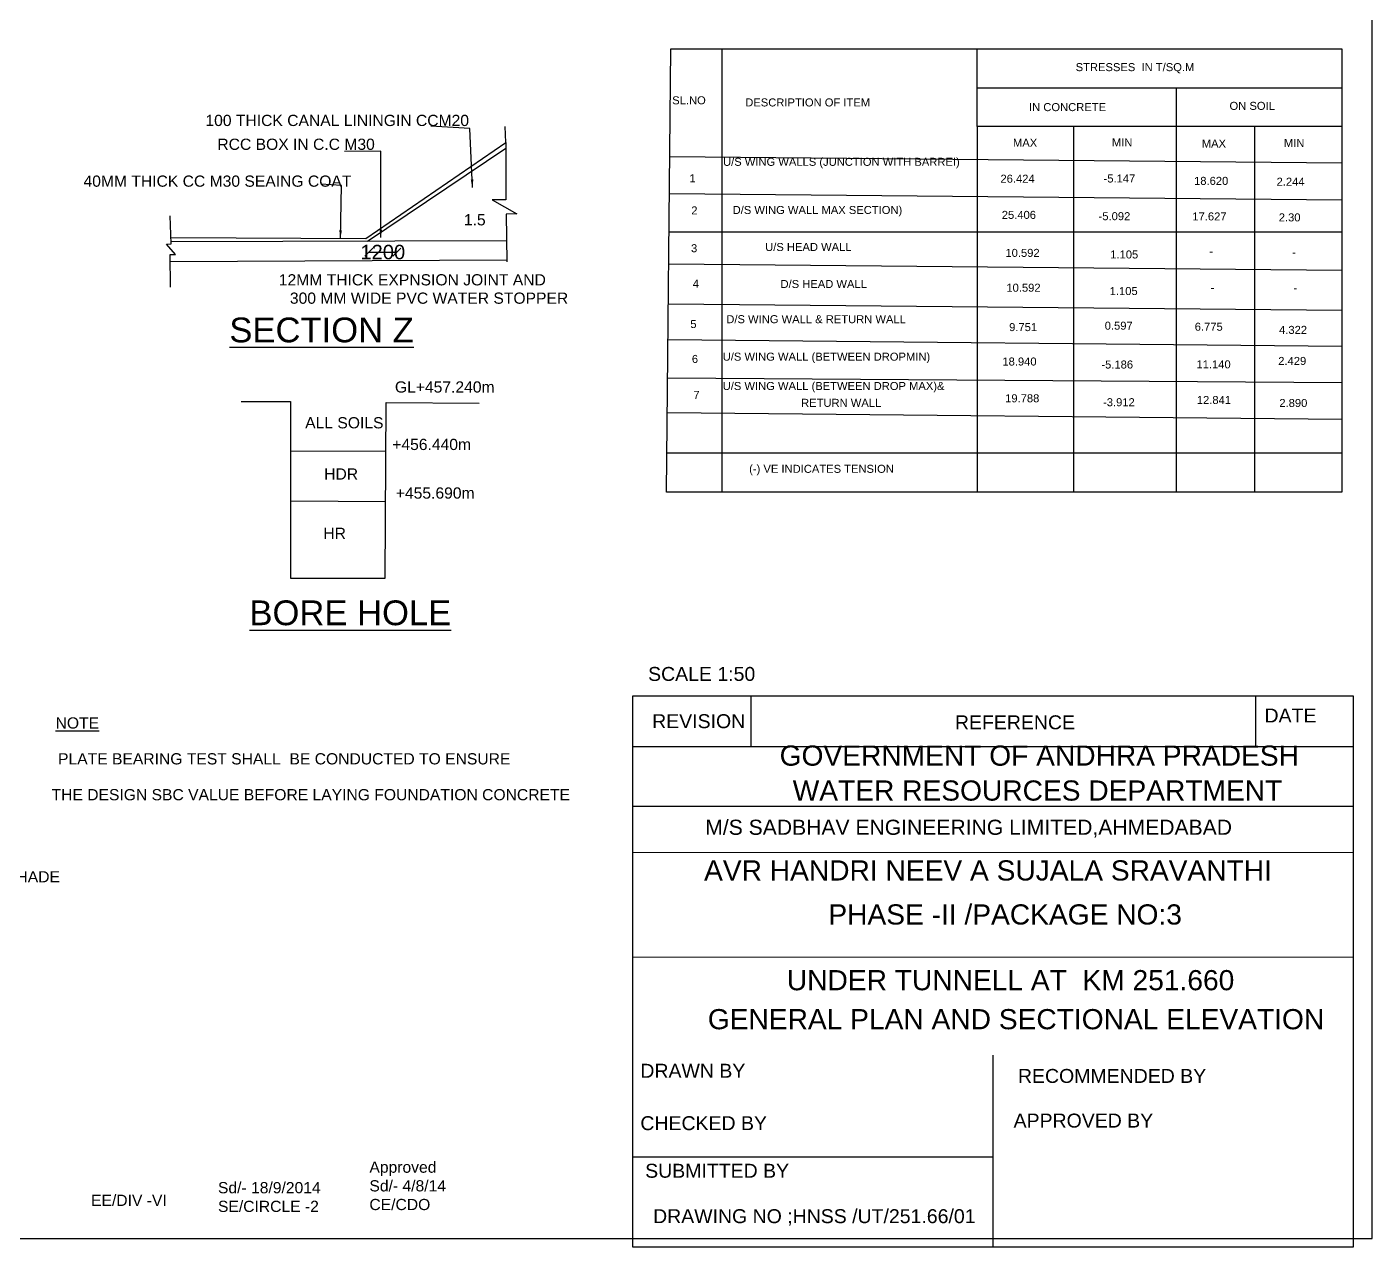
# Model space of a CAD drawing. Header units: millimetres. Extents: x 5124 to 2838143, y 2311 to 44878518.
# Drawn here: x 2796131 to 2838143, y 44790843 to 44828936 of the extents above; entities that cross this region are included whole.
import ezdxf

# ---------------------------------------------------------------- set-up
doc = ezdxf.new("R2010")
doc.units = ezdxf.units.MM
doc.header["$MEASUREMENT"] = 0
for name, color, linetype in [('DIMENSION', 7, 'Continuous'), ('DRAWING', 7, 'Continuous'), ('TEXT', 7, 'Continuous')]:
    doc.layers.add(name, color=color, linetype=linetype)
doc.styles.get("Standard").update_dxf_attribs({"font": 'arial.ttf', "height": 450})
doc.dimstyles.get("Standard").update_dxf_attribs({"dimtxt": 250, "dimasz": 250, "dimexe": 0.18, "dimexo": 0.0625, "dimgap": 0.09, "dimtad": 0, "dimdec": 0, "dimzin": 0, "dimdsep": 46, "dimtxsty": 'Standard', "dimblk": 'OBLIQUE', "dimcen": 0.09, "dimse1": 1, "dimse2": 1, "dimadec": 0, "dimazin": 0, "dimtfac": 1, "dimtdec": 0, "dimtofl": 0, "dimtmove": 0, "dimatfit": 3, "dimfxl": 1, "dimtolj": 1, "dimtzin": 0, "dimarcsym": 0})

# ---------------------------------------------------------------- blocks, each defined once
blk = doc.blocks.new('_Oblique')
at = {"color": 0, "linetype": 'ByBlock', "lineweight": -2}
blk.add_line((-0.5, -0.5), (0.5, 0.5), dxfattribs=at)
blk = doc.blocks.new('*D81')
at = {"layer": 'Defpoints', "color": 0, "transparency": 16777216}
for p in [(2806806, 44821872), (2807686, 44821905), (2807686, 44821905)]:
    blk.add_point(p, dxfattribs=at)
at = {"layer": 'DIMENSION', "color": 0, "lineweight": -2, "transparency": 16777216}
blk.add_line((2806806, 44821905), (2807686, 44821905), dxfattribs=at)
at = {"layer": 'DIMENSION', "color": 0, "lineweight": -2, "transparency": 16777216, "xscale": 250, "yscale": 250, "zscale": 250, "rotation": 180}
blk.add_blockref('_Oblique', (2806806, 44821905), dxfattribs=at)
at = {"layer": 'DIMENSION', "color": 0, "lineweight": -2, "transparency": 16777216, "xscale": 250, "yscale": 250, "zscale": 250}
blk.add_blockref('_Oblique', (2807686, 44821905), dxfattribs=at)
at = {"layer": 'DIMENSION', "color": 0, "transparency": 16777216, "insert": (2807246, 44821905), "char_height": 450, "attachment_point": 5}
blk.add_mtext('\\A1;1200', dxfattribs=at)

msp = doc.modelspace()

# ---------------------------------------------------------------- linework, layer by layer
at = {"layer": 'DRAWING'}
msp.add_lwpolyline([(2838143.3, 44878518.2), (2714221.2, 44878518.2), (2714221.2, 44791107.7), (2838143.3, 44791107.7)], close=True, dxfattribs=at)
for points in [[(2816241.5, 44828253.2), (2837202.8, 44828253.2), (2837202.8, 44814410.6), (2816109.6, 44814410.6), (2816241.5, 44828253.2)], [(2817830.5, 44828253.2), (2817830.5, 44814410.6)], [(2837202.8, 44825823.8), (2825811.1, 44825823.8), (2825811.1, 44828253.2)], [(2825811.1, 44827038.5), (2837202.8, 44827038.5)], [(2832022.1, 44827038.5), (2832022.1, 44814410.6)], [(2800631.9, 44822360.2), (2806714.7, 44822331.2), (2811086, 44825324.4), (2811067.7, 44825829.2)], [(2825811.1, 44825823.8), (2825811.1, 44814410.6), (2825811.1, 44814410.6)], [(2828824.1, 44814410.6), (2828824.1, 44825823.8)], [(2834484.9, 44814410.6), (2834484.9, 44825823.8)], [(2806766.3, 44822245.7), (2811085.9, 44825146.3)], [(2811086, 44825324.4), (2811085.4, 44823542.1), (2810658.6, 44823542.2), (2811434.2, 44823101.5), (2811099.7, 44823092.8), (2811118.7, 44821607.2)], [(2816209.5, 44824888.3), (2837202.8, 44824691.1)], [(2837202.8, 44823522.9), (2816198.4, 44823723.1)], [(2800612.5, 44820816.4), (2800607.2, 44821827), (2800776.1, 44821827.9), (2800491.3, 44822158.6), (2800638.9, 44822163.8), (2800607.9, 44823033.9)], [(2816187.1, 44822542.9), (2837202.8, 44822542.9)], [(2811110.4, 44822255.9), (2800636.5, 44822231.3)], [(2811118.1, 44821655.2), (2800608.4, 44821600.2)], [(2837202.8, 44821331.9), (2816177.5, 44821532.2)], [(2816165.7, 44820289.3), (2837202.8, 44820095.4)], [(2837202.8, 44818962.7), (2816154.9, 44819163.3)], [(2816143.7, 44817983.8), (2837202.8, 44817837)], [(2802818.5, 44817240.3), (2804368.9, 44817244.2), (2804365.8, 44811725.1), (2807322.1, 44811723.4), (2807354.9, 44817209.7), (2810252.1, 44817192.4)], [(2837202.8, 44816684.6), (2816133.2, 44816885.4)], [(2804368, 44815704.9), (2807345.8, 44815687.1)], [(2816121.3, 44815634.9), (2837202.8, 44815634.9)], [(2804367.1, 44814135.5), (2807336.4, 44814117.8)]]:
    msp.add_lwpolyline(points, dxfattribs=at)
at = {"layer": 'TEXT'}
msp.add_lwpolyline([(2815052.4, 44808051.1), (2837547.2, 44808051.1), (2837547.2, 44790842.7), (2815052.4, 44790842.7)], close=True, dxfattribs=at)
for points in [[(2818736.2, 44808051.1), (2818736.8, 44806467.4)], [(2834509.6, 44806473.6), (2834509.6, 44808051.1)], [(2815052.4, 44806465.9), (2837541, 44806474.8)], [(2815052.4, 44804603.7), (2837541, 44804612.6)], [(2815052.4, 44803164.6), (2837541, 44803173.4)], [(2815052.4, 44799891.5), (2837541, 44799900.3)], [(2826296.7, 44796834.5), (2826299.1, 44790842.7)], [(2815052.4, 44793661.2), (2826298, 44793665.6)]]:
    msp.add_lwpolyline(points, dxfattribs=at)

# ---------------------------------------------------------------- texts
at = {"layer": 'DIMENSION'}
for s, height, p in [('STRESSES  IN T/SQ.M', 250, (2828885.6, 44827555.5)), ('SL.NO', 250, (2816285.6, 44826520.7)), ('DESCRIPTION OF ITEM', 250, (2818566.2, 44826453.7)), ('ON SOIL', 250, (2833690.8, 44826346.7)), ('IN CONCRETE', 250, (2827429, 44826307.4)), ('MAX', 250, (2826927.7, 44825195.9)), ('MIN', 250, (2830017.1, 44825204.3)), ('MAX', 250, (2832824.4, 44825169.7)), ('MIN', 250, (2835389.1, 44825186.9)), ('U/S WING WALLS (JUNCTION WITH BARREI)', 250, (2817873, 44824600)), ('1', 250, (2816822.2, 44824086.3)), ('26.424', 250, (2826536.4, 44824072.3)), ('-5.147', 250, (2829757.2, 44824079.1)), ('18.620', 250, (2832583.4, 44824004.7)), ('2.244', 250, (2835160.5, 44823978.6)), ('2', 250, (2816881.4, 44823081.9)), ('D/S WING WALL MAX SECTION)', 250, (2818172.5, 44823096.1)), ('25.406', 250, (2826577.9, 44822942.6)), ('-5.092', 250, (2829601.3, 44822902.1)), ('17.627', 250, (2832529.5, 44822894.7)), ('2.30', 250, (2835228.6, 44822864.7)), ('3', 250, (2816873.3, 44821902.2)), ('U/S HEAD WALL', 250, (2819188.1, 44821940.8)), ('10.592', 250, (2826692.1, 44821756.8)), ('1.105', 250, (2829965.1, 44821707.7)), ('-', 250, (2833058.2, 44821806.3)), ('-', 250, (2835646.2, 44821779)), ('4', 250, (2816926.7, 44820794.3)), ('D/S HEAD WALL', 250, (2819667.5, 44820785.4)), ('10.592', 250, (2826721.7, 44820669.3)), ('1.105', 250, (2829947.8, 44820565.3)), ('-', 250, (2833101.4, 44820674.8)), ('-', 250, (2835688.6, 44820665.1)), ('D/S WING WALL & RETURN WALL', 250, (2817975.1, 44819686.4)), ('5', 250, (2816850.1, 44819535.8)), ('9.751', 250, (2826807.3, 44819439.6)), ('0.597', 250, (2829792.7, 44819483.4)), ('6.775', 250, (2832604.4, 44819451)), ('4.322', 250, (2835237.7, 44819352.9)), ('6', 250, (2816898.3, 44818445.2)), ('U/S WING WALL (BETWEEN DROPMIN)', 250, (2817862.2, 44818516.4)), ('18.940', 250, (2826596.7, 44818365.2)), ('2.429', 250, (2835212.1, 44818383.5)), ('-5.186', 250, (2829688.8, 44818271.7)), ('11.140', 250, (2832658.5, 44818276.4)), ('U/S WING WALL (BETWEEN DROP MAX)&', 250, (2817862.2, 44817601.2)), ('7', 250, (2816946.4, 44817322.4)), ('19.788', 250, (2826682.9, 44817217.2)), ('12.841', 250, (2832669.3, 44817163.9)), ('RETURN WALL', 250, (2820309.7, 44817075.2)), ('-3.912', 250, (2829740.7, 44817094.6)), ('2.890', 250, (2835246.5, 44817069.9)), ('(-) VE INDICATES TENSION', 250, (2818688, 44815015)), ('GOVERNMENT OF ANDHRA PRADESH ', 629.443, (2819640.2, 44805872.1)), ('WATER RESOURCES DEPARTMENT', 629.443, (2820048.2, 44804781.8)), ('M/S SADBHAV ENGINEERING LIMITED,AHMEDABAD', 472.082, (2817317.2, 44803713.6)), ('AVR HANDRI NEEV A SUJALA SRAVANTHI ', 629.443, (2817280.1, 44802287.4)), ('(EXCEPT 9 CORRECTIONS IN DRU .1/.2) HADE', 350, (2786325.1, 44802228.5)), (' PHASE -II /PACKAGE NO:3', 629.443, (2820917.2, 44800913.2)), ('UNDER TUNNELL AT  KM 251.660', 629.443, (2819865.7, 44798861)), ('GENERAL PLAN AND SECTIONAL ELEVATION', 629.443, (2817397.2, 44797643.4)), ('EE/DIV -VI', 350, (2798135.5, 44792127.3))]:
    msp.add_text(s, height=height, dxfattribs=at).set_placement(p)
at = {"layer": 'DIMENSION', "char_height": 350, "attachment_point": 1}
for s, insert, width in [('Approved\\PSd/- 4/8/14 CE/CDO ', (2806828.4, 44793514), 3776.399), ('Sd/- 18/9/2014 SE/CIRCLE -2', (2802098.5, 44792872.7), 4381.634)]:
    msp.add_mtext(s, dxfattribs=dict(at, insert=insert, width=width))
at = {"layer": 'DRAWING'}
for s, p in [('%%UNOTE', (2797027.5, 44807031.2)), ('PLATE BEARING TEST SHALL  BE CONDUCTED TO ENSURE ', (2797104.8, 44805911.4)), ('THE DESIGN SBC VALUE BEFORE LAYING FOUNDATION CONCRETE ', (2796901.9, 44804791.8))]:
    msp.add_text(s, height=350, dxfattribs=at).set_placement(p)
at = {"layer": 'TEXT'}
for s, height, p in [('100 THICK CANAL LININGIN CCM20', 350, (2801707.1, 44825842.1)), ('RCC BOX IN C.C M30', 350, (2802079.7, 44825097.8)), ('40MM THICK CC M30 SEAING COAT', 350, (2797899.2, 44823946.9)), ('1.5', 350, (2809779.2, 44822740.6)), ('12MM THICK EXPNSION JOINT AND', 350, (2803999.3, 44820866.1)), ('300 MM WIDE PVC WATER STOPPER', 350, (2804344.7, 44820293.5)), ('%%USECTION Z', 773.398, (2802454.4, 44819089.4)), ('GL+457.240m', 350, (2807625, 44817519.8)), ('ALL SOILS', 350, (2804821.6, 44816403.4)), ('+456.440m', 350, (2807542.2, 44815726.8)), ('HDR', 350, (2805415.3, 44814803.5)), ('+455.690m', 350, (2807652.7, 44814209.7)), ('HR', 350, (2805387.7, 44812951.8)), ('%%UBORE HOLE', 773.398, (2803081, 44810258.2)), ('SCALE 1:50', 435.37, (2815532.1, 44808519)), ('REVISION', 435.37, (2815659, 44807043.7)), ('REFERENCE', 435.37, (2825114.6, 44807008.2)), ('DATE', 435.37, (2834783, 44807221.3)), ('DRAWN BY ', 435.37, (2815290.8, 44796129.8)), ('RECOMMENDED BY ', 435.365, (2827083, 44795968.2)), ('CHECKED BY ', 435.365, (2815290.8, 44794493.7)), ('APPROVED BY ', 435.365, (2826946.9, 44794574.6)), ('SUBMITTED BY ', 435.365, (2815440.9, 44793007.7)), ('DRAWING NO ;HNSS /UT/251.66/01', 435.365, (2815688.2, 44791590.1))]:
    msp.add_text(s, height=height, dxfattribs=at).set_placement(p)

# ---------------------------------------------------------------- dimensions: what is measured, and where the dimension line sits
at = {"layer": 'DIMENSION'}
dim = msp.add_linear_dim(base=(2807686.1, 44821904.6), p1=(2806805.9, 44821872), p2=(2807686.1, 44821904.6), text='1200', dimstyle='Standard', override={"dimtxt": 450}, dxfattribs=at)
dim.commit()
dim.dimension.update_dxf_attribs({"geometry": '*D81', "text_midpoint": (2807246, 44821904.6), "dimtype": 160})

# ---------------------------------------------------------------- leaders
for points in [[(2810044.9, 44823922.2), (2809967.1, 44825762.6), (2808748.7, 44825840.3)], [(2807184.6, 44822357.4), (2807184.6, 44825061.6), (2806052.6, 44825044.3)], [(2805922.7, 44822335), (2805957.5, 44823980.2), (2805309.4, 44824031.9)]]:
    msp.add_leader(points, dimstyle='Standard', override={"dimgap": 0.09, "dimtad": 0}, dxfattribs=at)

doc.saveas('drawing.dxf')
